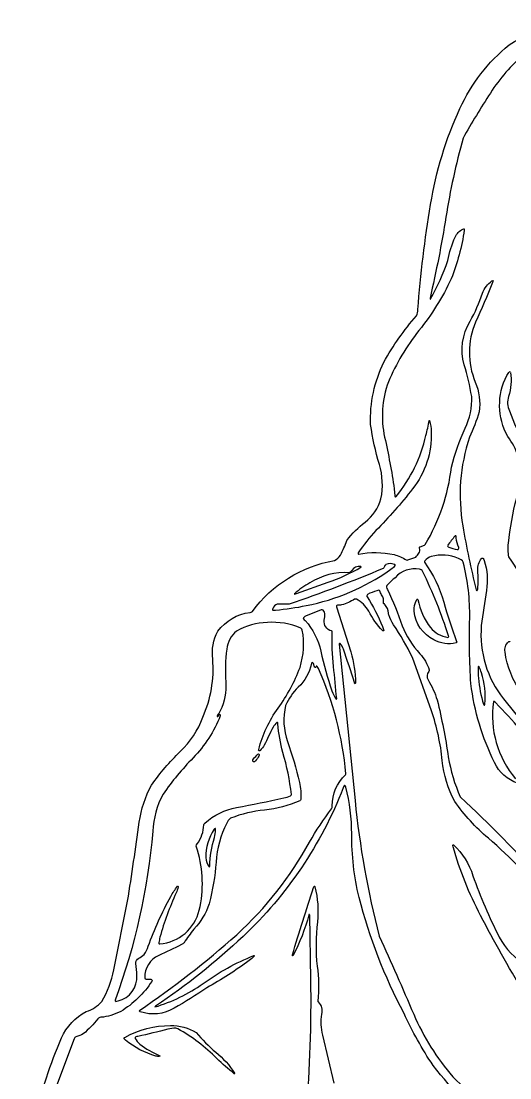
# Model space of a CAD drawing. Header units: metres. Extents: x 0.3 to 9.4, y 0 to 17.
# Drawn here: x 2.23 to 4.82, y 11.23 to 16.81 of the extents above; entities that cross this region are included whole.
import ezdxf

# ---------------------------------------------------------------- set-up
doc = ezdxf.new("R2010")
doc.units = ezdxf.units.M

msp = doc.modelspace()

# ---------------------------------------------------------------- linework, layer by layer
at = {"layer": 'Layer 1', "color": 0}
for points in [[(2.23085, 11.05688, 0.1825), (2.36554, 11.22905, -0.0231), (2.44425, 11.43973, -0.1655), (2.57547, 11.57871, 0.1426), (2.65719, 11.6318, 0.0859), (2.72099, 11.79918), (2.79422, 12.16312, 0.0052), (2.85559, 12.57974, -0.0881), (2.92027, 12.776, -0.0476), (3.07214, 12.95381, 0.1206), (3.19189, 13.13512, 0.1252), (3.24422, 13.44166, -0.1561), (3.27152, 13.59001, -0.2023), (3.44154, 13.68916, 0.1566), (3.45402, 13.69419, -0.1937), (3.88772, 13.96308, 0.1469), (3.92011, 13.99232, 0.0182), (3.95419, 14.06895, -0.0736), (4.05019, 14.16643, 0.1602), (4.13393, 14.28943, 0.1211), (4.12586, 14.47121, -0.039), (4.07921, 14.68189, -0.1247), (4.1495, 15.01192, -0.0527), (4.32166, 15.25708, 0.124), (4.32909, 15.28989, -0.0216), (4.39647, 15.84539, -0.0673), (4.55158, 16.35269, -0.1151), (4.81176, 16.68914, -0.0373), (5.05135, 16.81415, -0.0852)], [(4.89302, 16.63959, 0.0816), (4.71293, 16.43446, 0.0173), (4.56794, 16.19531, 0.0292), (4.47772, 15.77844, -0.0177), (4.39333, 15.35043, 0.1609), (4.39417, 15.34622, 0.5396), (4.39647, 15.3461, 0.0444), (4.48817, 15.5489, -0.0585), (4.52565, 15.67324, -0.1464), (4.56624, 15.71547), (4.5717, 15.71734, -0.336), (4.57444, 15.71547, -0.1086), (4.57464, 15.71017, -0.055), (4.50611, 15.45273, -0.0565), (4.33501, 15.17862, 0.0689), (4.17294, 14.90719, 0.1421), (4.15345, 14.61498, -0.0172), (4.20462, 14.34199), (4.20707, 14.30479), (4.20823, 14.29975, 0.3612), (4.21404, 14.30205, 0.1182), (4.37203, 14.62472, 0.0125), (4.38969, 14.70279, -0.2961), (4.39061, 14.70338, -0.2957), (4.39152, 14.70279, -0.062), (4.39992, 14.64374, -0.1786), (4.30083, 14.34184, -0.0303), (4.10734, 14.12208, 0.0407), (4.01416, 14.00438, 0.1169), (4.01264, 13.9996, 0.4188), (4.01454, 13.99737, -0.098), (4.20357, 13.99445, -0.0602), (4.26797, 13.96643, 0.1956), (4.27689, 13.96679), (4.31751, 13.98121, 0.0951), (4.33509, 14.00178, 0.2343), (4.33763, 14.02824, -0.1464), (4.33743, 14.03301, -0.2211), (4.34068, 14.03618), (4.36371, 14.04422, 0.1267), (4.36861, 14.04841, 0.1047), (4.50667, 14.45699, -0.0494), (4.57936, 14.66289, 0.1236), (4.61371, 14.83039, 0.0364), (4.57443, 14.99803, -0.2094), (4.60583, 15.22792, 0.0448), (4.67075, 15.37633, -0.1415), (4.72106, 15.44213), (4.72503, 15.44406, -0.4055), (4.72666, 15.44225, -0.0964), (4.72422, 15.43283, -0.0103), (4.63367, 15.22282, 0.2017), (4.63287, 14.90691, -0.1301), (4.65383, 14.74886, -0.0294), (4.60182, 14.61473, 0.1239), (4.56704, 14.14571, 0.0194), (4.63745, 13.80852), (4.639, 13.80432, 0.4277), (4.6419, 13.80425, 0.1971), (4.64582, 13.81165, 0.0365), (4.64588, 13.91096, -0.1943), (4.6658, 13.97386, -0.4794), (4.67429, 13.97462, -0.0758), (4.68, 13.96318, -0.1196), (4.69187, 13.80553, 0.0099), (4.66473, 13.61885, 0.1907), (4.78218, 13.23151), (4.96409, 13.0061, -0.0423)], [(4.8606, 14.51426, 0.0678), (4.80468, 14.61966, -0.2525), (4.79952, 14.94058, -0.0721), (4.81399, 14.96122, -0.4013), (4.81737, 14.96124, -0.1207)], [(4.81926, 14.95654, -0.1139), (4.80887, 14.83043, 0.1986), (4.81357, 14.75384, 0.0477), (4.89561, 14.57663, -0.1593)], [(4.92351, 13.80062, 0.0109), (4.81077, 13.98305, -0.081), (4.8084, 14.05466, -0.0395), (4.8519, 14.29413, 0.1015)], [(4.85692, 12.78549, -0.2061), (4.7342, 12.89572, -0.0834), (4.6093, 13.31234, -0.0218), (4.60346, 13.65716, 0.0667), (4.56916, 13.95421, 0.2076), (4.54368, 13.97361, 0.1725), (4.39997, 13.98425, 0.1191), (4.36599, 13.96142, 0.2215), (4.36359, 13.95377, -0.0931), (4.46582, 13.74363, 0.0202), (4.53422, 13.53544, -0.1897), (4.53437, 13.53132, -0.1708), (4.53126, 13.52853, -0.2036), (4.41424, 13.54452, -0.2589), (4.30897, 13.69547, -0.127), (4.3225, 13.75445, -0.0964), (4.32596, 13.75821, -0.468), (4.32946, 13.75694, 0.1119), (4.39511, 13.60887, 0.1792), (4.48828, 13.55707, 0.539), (4.4916, 13.56427, 0.0351), (4.35423, 13.90604, 0.2645), (4.33781, 13.91665, 0.2649), (4.20832, 13.87229, 0.0125), (4.16503, 13.83037, 0.2272), (4.16308, 13.82203, 0.0646), (4.16912, 13.80974, -0.0265), (4.24602, 13.61869, 0.0951), (4.33997, 13.47033, -0.0987), (4.38893, 13.38551, -0.2438), (4.38719, 13.37692, 0.3375), (4.38359, 13.3316, -0.056), (4.43147, 13.22593, -0.0224), (4.49019, 12.92454, 0.0621), (4.55358, 12.71318, -0.0238), (4.99534, 12.26403, 0.0084)], [(5.02512, 12.15358, 0.056), (4.70204, 12.4946, -0.0648), (4.52389, 12.68992, -0.0999), (4.45843, 12.90527, 0.0553), (4.40178, 13.16885), (4.29994, 13.45127, 0.0333), (4.20001, 13.62377, -0.0487), (4.17512, 13.67602, -0.0789), (4.17459, 13.68453, 0.1415), (4.15467, 13.73157, 0.1098), (4.14917, 13.73472, -0.3268), (4.14674, 13.73922, 0.2351), (4.13742, 13.78146, -0.0424), (4.12752, 13.80238, 0.2841), (4.12211, 13.80627, 0.0899), (4.11193, 13.8032, 0.0562), (4.06313, 13.78395, 0.2226), (4.05868, 13.77681, 0.1149), (4.06066, 13.77074, -0.0528), (4.14189, 13.61412, -0.0438), (4.14849, 13.59329, -0.4085), (4.14689, 13.59061, -0.1884), (4.14236, 13.59258, -0.0678), (4.06913, 13.69575, 0.1385), (4.00372, 13.75869, 0.1995), (3.99472, 13.75884, -0.0718), (3.92598, 13.72829, -0.061), (3.90478, 13.72691, 0.2821), (3.89874, 13.72362, 0.1401), (3.89868, 13.71805), (3.97468, 13.47984, -0.0682), (3.9991, 13.31535), (3.99832, 13.31145, -0.5216), (3.99679, 13.3115, -0.0555), (3.9931, 13.31893, 0.0073), (3.93547, 13.49443, 0.0717), (3.91819, 13.52464, 0.436), (3.91469, 13.52462, 0.1657), (3.91349, 13.52023), (3.99681, 12.69467, 0.0388), (4.12503, 11.97646), (4.12503, 11.97646, -0.0068), (4.30702, 11.56463, 0.0773), (4.51468, 11.23381, 0.0737), (4.85986, 10.97332)], [(4.87712, 13.26463, -0.1227), (4.79006, 13.47997, -0.2576), (4.80865, 13.53384, -0.4495), (4.81752, 13.53408, -0.0756)], [(4.78291, 10.96165, -0.0991), (4.40954, 11.29394, -0.0405), (4.25623, 11.56918, -0.06), (4.01822, 12.1823, -0.0599), (3.97908, 12.51769, 0.0667), (3.94792, 12.76566, 0.2368), (3.94262, 12.77444, 0.2682), (3.93925, 12.77257, 0.0612), (3.93409, 12.76113, -0.1118), (3.40429, 11.97594, -0.0414), (2.94188, 11.60754), (2.93779, 11.60383), (2.93751, 11.60331), (2.9379, 11.60287, 0.0823), (3.19303, 11.72679, -0.0605), (3.46107, 11.87506, -0.2866), (3.46306, 11.87446, -0.2864), (3.46339, 11.87241, -0.042), (3.43713, 11.84878, -0.0317), (3.21228, 11.70436, -0.0201), (3.0397, 11.59603, -0.218), (2.8606, 11.5775, -0.1441), (2.85629, 11.58111, -0.3452), (2.85638, 11.5851, 0.0332), (3.37099, 11.98518, 0.0829), (3.75613, 12.47447, -0.0315), (3.87299, 12.65114, 0.1904), (3.87647, 12.66585, -0.2128), (3.94621, 12.83081, 0.1664), (3.94858, 12.83632, 0.0804), (3.80397, 13.39259), (3.79626, 13.40345, 0.5385), (3.79062, 13.40284), (3.78888, 13.39945), (3.78789, 13.39799, -0.4508), (3.78215, 13.40187, 0.0258), (3.77658, 13.41964, 0.3965), (3.76971, 13.42324, 0.3965), (3.76569, 13.41661, -0.1534), (3.69663, 13.29304, 0.1037), (3.62978, 13.19708, 0.1459), (3.64029, 13.00589, -0.0231), (3.70338, 12.79041, -0.0622), (3.7096, 12.69959, -0.1813), (3.70456, 12.69271, -0.0819), (3.51883, 12.64417, 0.068), (3.33853, 12.60079, 0.1533), (3.31822, 12.57468, 0.1014), (3.26186, 12.36896, -0.0429), (3.22574, 12.1486, -0.107), (3.14477, 12.01485, 0.0355), (3.09254, 11.94285, -0.0941), (3.07842, 11.93243, -0.0125), (2.95837, 11.876, 0.3059), (2.88524, 11.75742, 0.3804), (2.89291, 11.74996, 0.0644), (2.90559, 11.75035, -0.0605), (2.91736, 11.75034, -0.5433), (2.92198, 11.73855, -0.1145), (2.7574, 11.57894, -0.0928), (2.65193, 11.54831, 0.1957), (2.63689, 11.54116, -0.0624), (2.55971, 11.46161, -0.0734), (2.52078, 11.44538, 0.2026), (2.51187, 11.43443), (2.40767, 11.15749)], [(4.87286, 13.0681, 0.016), (4.74128, 13.21052, 0.0592), (4.7332, 13.21815, 0.4864), (4.72869, 13.21623, 0.2128), (4.84575, 12.80958, -0.0119)], [(4.8881, 11.68225, -0.0155), (4.66087, 12.08636, -0.0515), (4.51514, 12.44978), (4.51381, 12.45749, -0.5212), (4.51719, 12.45946, -0.1382), (4.61967, 12.29708, 0.0294), (4.7595, 11.97159, 0.1331), (4.90288, 11.82248, -0.0211)], [(3.73861, 11.0474, 0.0273), (3.76277, 11.74645), (3.75737, 12.08823, 0.1697), (3.75543, 12.09202, 0.4911), (3.75235, 12.09054, -0.0558), (3.66853, 11.87393, -0.554), (3.66619, 11.87415, -0.1487), (3.66592, 11.87854, -0.0095), (3.77748, 12.23428), (3.78074, 12.24144, -0.4257), (3.78231, 12.24165, -0.1416), (3.78468, 12.23828, -0.0865), (3.79818, 12.05293, 0.053), (3.79596, 11.81839, -0.0704), (3.79967, 11.63439, 0.1506), (3.80124, 11.62931, -0.313), (3.81859, 11.56443, 0.0844), (3.82394, 11.45443), (3.88403, 11.20065, -0.0542)]]:
    msp.add_lwpolyline(points, format="xyb", dxfattribs=at)
for points in [[(4.53755, 14.022, 0.3196), (4.54477, 14.02434, 0.3197), (4.54493, 14.03193, -0.0908), (4.53246, 14.08275, 0.0495), (4.53088, 14.09229, 0.5089), (4.52447, 14.0925, 0.0136), (4.48756, 14.0435, 0.3105), (4.4876, 14.03678, 0.1407), (4.4924, 14.03414, 0.0566), (4.53755, 14.022)], [(3.64811, 13.7317, 0.0201), (3.58583, 13.73213, 0.2616), (3.56123, 13.70807, 0.4926), (3.56487, 13.7003, 0.0403), (3.57664, 13.70114, 0.0303), (3.73913, 13.72538, 0.1054), (4.17969, 13.91222, 0.0215), (4.20522, 13.93235), (4.20926, 13.93702, 0.525), (4.20477, 13.94298, 0.1882), (4.16055, 13.94214, 0.1793), (4.15101, 13.92823, -0.2144), (4.14482, 13.92055, -0.0152), (3.64811, 13.7317)], [(3.68691, 13.78858), (3.85411, 13.84864, 0.05), (4.0282, 13.92777, 0.5648), (4.02623, 13.93187, 0.2822), (3.97952, 13.91075), (3.96998, 13.90069, -0.1906), (3.96587, 13.89892, 0.1601), (3.75828, 13.84486, 0.0505), (3.6758, 13.78794, 0.2856), (3.67591, 13.78633, 0.2859), (3.67739, 13.78571, 0.0787), (3.68691, 13.78858)], [(3.83546, 13.65735, 0.1001), (3.83488, 13.69082, 0.4308), (3.81729, 13.70205), (3.73516, 13.66888, 0.1383), (3.72368, 13.65968, 0.2878), (3.72388, 13.6548, 0.02), (3.73328, 13.6458, -0.1322), (3.81539, 13.4847, 0.027), (3.87445, 13.27394, 0.0436), (3.89615, 13.23008, 0.4081), (3.89841, 13.23006, 0.1614), (3.89968, 13.23394, 0.0056), (3.88327, 13.4036, -0.0385), (3.87648, 13.58709, 0.3273), (3.87279, 13.59207), (3.86317, 13.59409, -0.3759), (3.83546, 13.65735)], [(2.98151, 12.72819, 0.1093), (2.92697, 12.53179, -0.0664), (2.72808, 11.63924, 0.5548), (2.73195, 11.63267, 0.0661), (2.74332, 11.63524, 0.3655), (2.84326, 11.7704, 0.0453), (2.83683, 11.8327, -0.3204), (2.85298, 11.86016, 0.0322), (2.88225, 11.88001, 0.057), (2.90304, 11.92382, -0.0355), (3.0217, 12.18707, -0.035), (3.05769, 12.24102, -0.3224), (3.06123, 12.24027, -0.3225), (3.06164, 12.23666, -0.0231), (3.05091, 12.2062, 0.0384), (2.96474, 11.97139, 0.014), (2.95922, 11.94384, 0.1653), (2.95956, 11.93836, 0.2085), (2.96355, 11.93641, 0.3274), (3.17298, 12.11507, 0.1345), (3.16276, 12.43118, -0.0186), (3.15726, 12.45246, -0.1625), (3.16215, 12.4656, 0.1567), (3.19675, 12.56545, -0.1107), (3.20271, 12.57526, -0.1387), (3.37039, 12.65748, 0.0065), (3.61941, 12.70784, 0.0236), (3.65503, 12.71898, 0.265), (3.66002, 12.72629, 0.0488), (3.61485, 12.94853, -0.0488), (3.58922, 13.10032), (3.58818, 13.10563, 0.34), (3.58558, 13.10736), (3.58374, 13.10666, 0.0821), (3.56302, 13.08242, 0.0071), (3.51692, 12.98668, -0.0706), (3.49457, 12.95921, -0.5232), (3.48726, 12.95881, -0.1268), (3.48725, 12.96414, -0.0928), (3.59004, 13.18298, 0.0665), (3.70582, 13.39848, 0.1235), (3.71801, 13.59464, 0.2389), (3.71038, 13.60487, 0.1275), (3.53321, 13.63546, 0.1297), (3.37036, 13.59005, 0.193), (3.31798, 13.49428, 0.0487), (3.31322, 13.32194, -0.1259), (3.28429, 13.16842, -0.0297), (3.26744, 13.14265, 0.3384), (3.2682, 13.13901, 0.3385), (3.27192, 13.13878, 0.119), (3.27603, 13.14472, -0.0432), (3.27875, 13.15017, -0.3449), (3.28162, 13.15003, -0.3474), (3.28407, 13.1422, -0.0983), (3.14009, 12.91981, 0.0409), (2.98151, 12.72819)], [(4.64848, 13.40058, 0.0428), (4.65003, 13.3411, 0.0548), (4.67623, 13.20352, 0.1401), (4.67909, 13.19894, 0.4132), (4.68188, 13.19925, 0.1306), (4.68359, 13.20379, 0.111), (4.66497, 13.36985, 0.0284), (4.65402, 13.40009, 0.1998), (4.65088, 13.40287, 0.3848), (4.64848, 13.40058)], [(3.45934, 12.9155, 0.012), (3.48353, 12.94018, -0.3545), (3.48842, 12.93981, -0.3545), (3.48907, 12.93495, -0.0792), (3.48438, 12.92353, -0.0775), (3.46496, 12.89946, -0.5362), (3.45594, 12.90197, -0.2508), (3.45934, 12.9155)], [(3.25166, 12.54315, 0.1452), (3.207, 12.39298, 0.1327), (3.22458, 12.34394, 0.4879), (3.22714, 12.34385, 0.1259), (3.22811, 12.34795, -0.0693), (3.25274, 12.49847, 0.0362), (3.25954, 12.54006, 0.1267), (3.25874, 12.54556, 0.4798), (3.25444, 12.54712, 0.0853), (3.25166, 12.54315)], [(3.15679, 11.46853, 0.0397), (3.26021, 11.36327, -0.0818), (3.35997, 11.25307, -0.2064), (3.35986, 11.25035, -0.4104), (3.35841, 11.24983, -0.0242), (3.26543, 11.33068, 0.07), (3.05915, 11.48755, 0.1175), (3.04956, 11.49088, 0.0416), (3.00639, 11.48526, -0.0077), (2.84882, 11.44686, 0.0687), (2.83728, 11.44493, 0.4691), (2.83371, 11.43721, 0.0865), (2.85824, 11.407, 0.0636), (2.96439, 11.34518, -0.4354), (2.96444, 11.34295, -0.1426), (2.94402, 11.34338, -0.1036), (2.78266, 11.42765, -0.0798), (2.77538, 11.43388, -0.4347), (2.77985, 11.44227, -0.1312), (3.02082, 11.50457, -0.139), (3.15679, 11.46853)]]:
    msp.add_lwpolyline(points, format="xyb", close=True, dxfattribs=at)

doc.saveas('drawing.dxf')
